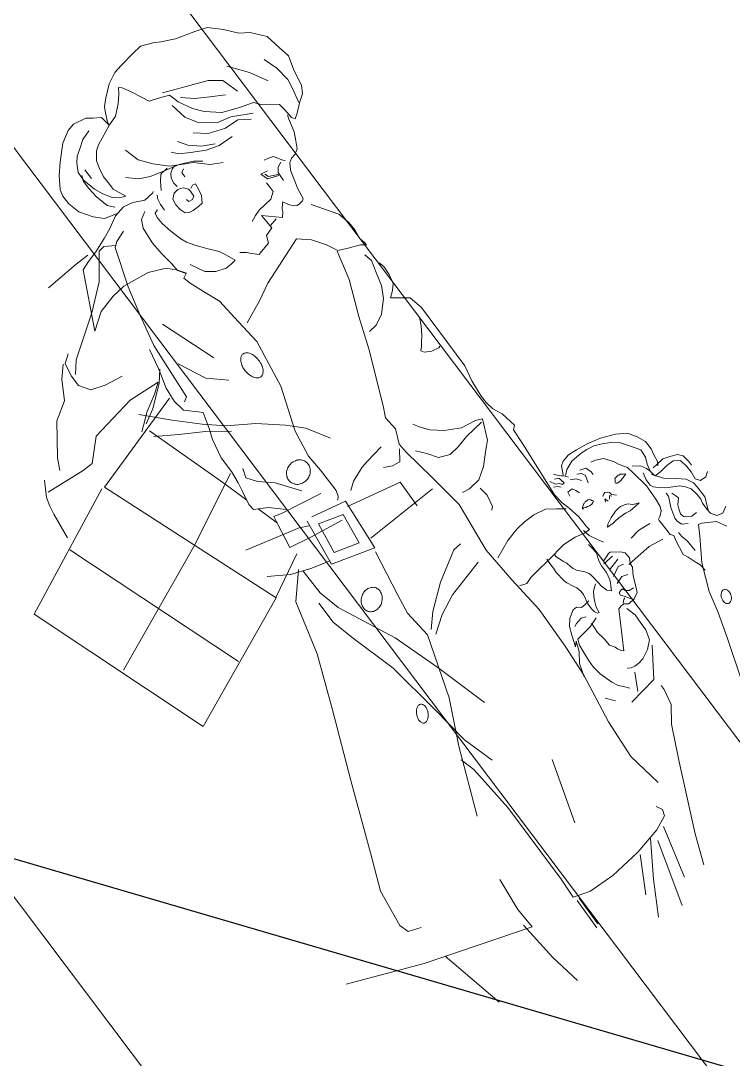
# Model space of a CAD drawing. Header units: millimetres. Extents: x 2232 to 85269, y -3593 to 5869.
# Drawn here: x 4028.59 to 4051.35, y 4306.71 to 4339.87 of the extents above; entities that cross this region are included whole.
import ezdxf

# ---------------------------------------------------------------- set-up
doc = ezdxf.new("R2010")
doc.units = ezdxf.units.MM
for name, color, linetype, lineweight in [('Kiris', 7, 'Continuous', 30), ('sıva iç', 21, 'Continuous', 0), ('tefriş', 252, 'Continuous', 5), ('ÖLÇÜ İÇ', 7, 'Continuous', 9)]:
    doc.layers.add(name, color=color, linetype=linetype, lineweight=lineweight)
doc.styles.get("Standard").update_dxf_attribs({"font": 'arial.ttf'})
doc.dimstyles.new('zulay iç ölçü', dxfattribs={"dimtxt": 10, "dimasz": 5, "dimexe": 0.18, "dimexo": 0, "dimgap": 2, "dimtad": 3, "dimdec": 0, "dimzin": 0, "dimdsep": 46, "dimtxsty": 'Standard', "dimblk": 'ARCHTICK', "dimcen": 0.09, "dimse1": 1, "dimse2": 1, "dimadec": 0, "dimazin": 0, "dimtfac": 1, "dimtdec": 0, "dimtix": 1, "dimtofl": 0, "dimtmove": 0, "dimatfit": 3, "dimldrblk": 'ARCHTICK', "dimfxl": 1, "dimtolj": 1, "dimtzin": 0, "dimarcsym": 0})

# ---------------------------------------------------------------- blocks, each defined once
blk = doc.blocks.new('DFGDFG')
blk.add_polyline3d([(1063620.69, -436678.42, -138060.71), (1064618.24, -436970.1, -138060.71), (1064937.4, -438150.83, -138060.71), (1063811.86, -439339, -138060.71), (1062024.82, -438816.48, -138060.71)])
blk = doc.blocks.new('_ArchTick')
at = {"color": 0, "linetype": 'ByBlock', "const_width": 0.15}
blk.add_lwpolyline([(-0.5, -0.5), (0.5, 0.5)], dxfattribs=at)
blk = doc.blocks.new('*D2568')
at = {"layer": 'Defpoints', "color": 0, "transparency": 16777216}
for p in [(1294830.02, -408949.54), (1294839.01, -410869.54), (1294839.01, -410869.54)]:
    blk.add_point(p, dxfattribs=at)
at = {"layer": 'sıva iç', "color": 0, "lineweight": -2, "transparency": 16777216}
blk.add_line((1294839.01, -408949.54), (1294839.01, -410869.54), dxfattribs=at)
at = {"layer": 'sıva iç', "color": 0, "lineweight": -2, "transparency": 16777216, "xscale": 5, "yscale": 5, "zscale": 5}
for p, rotation in [((1294839.01, -408949.54), 90), ((1294839.01, -410869.54), 270)]:
    blk.add_blockref('_ArchTick', p, dxfattribs=dict(at, rotation=rotation))
at = {"layer": 'sıva iç', "color": 0, "transparency": 16777216, "insert": (1294832.01, -409909.54), "char_height": 10, "attachment_point": 5, "rotation": 90}
blk.add_mtext('\\A1;1920', dxfattribs=at)
blk = doc.blocks.new('*D2569')
at = {"layer": 'Defpoints', "color": 0, "transparency": 16777216}
for p in [(1294811.46, -409089.54), (1294810.69, -410689.54), (1294810.69, -410689.54)]:
    blk.add_point(p, dxfattribs=at)
at = {"layer": 'sıva iç', "color": 0, "lineweight": -2, "transparency": 16777216}
blk.add_line((1294810.69, -409089.54), (1294810.69, -410689.54), dxfattribs=at)
at = {"layer": 'sıva iç', "color": 0, "lineweight": -2, "transparency": 16777216, "xscale": 5, "yscale": 5, "zscale": 5}
for p, rotation in [((1294810.69, -409089.54), 90), ((1294810.69, -410689.54), 270)]:
    blk.add_blockref('_ArchTick', p, dxfattribs=dict(at, rotation=rotation))
at = {"layer": 'sıva iç', "color": 0, "transparency": 16777216, "insert": (1294803.69, -409889.54), "char_height": 10, "attachment_point": 5, "rotation": 90}
blk.add_mtext('\\A1;1600', dxfattribs=at)
blk = doc.blocks.new('GHGFHGF')
at = {"layer": 'tefriş'}
for p, q in [((1294753.05, -410429.6), (1294753.05, -410671.27)), ((1294826.81, -410484.55), (1294827.98, -410484.3)), ((1294827.98, -410484.3), (1294830.1, -410483.98)), ((1294830.1, -410483.98), (1294831.44, -410483.85)), ((1294831.44, -410483.85), (1294832.97, -410484.49)), ((1294823.94, -410486.45), (1294825.34, -410485.27)), ((1294825.34, -410485.27), (1294826.81, -410484.55)), ((1294832.97, -410484.49), (1294833.86, -410484.95)), ((1294833.86, -410484.95), (1294835.57, -410485.81)), ((1294816.03, -410487.75), (1294817.55, -410486.87)), ((1294817.55, -410486.87), (1294818.61, -410486.62)), ((1294818.61, -410486.62), (1294820.31, -410486.96)), ((1294820.31, -410486.96), (1294821.08, -410487.54)), ((1294823.13, -410487.22), (1294823.94, -410486.45)), ((1294826.01, -410486.37), (1294825.54, -410487.08)), ((1294826.36, -410486.67), (1294826.01, -410486.37)), ((1294827.01, -410487.88), (1294826.36, -410486.67)), ((1294835.57, -410485.81), (1294838.11, -410486.55)), ((1294838.11, -410486.55), (1294839.69, -410487.06)), ((1294814.34, -410489.48), (1294816.03, -410487.75)), ((1294821.08, -410487.54), (1294821.96, -410488.12)), ((1294821.96, -410488.12), (1294822.16, -410489.46)), ((1294822.21, -410489.05), (1294822.85, -410487.76)), ((1294822.85, -410487.76), (1294823.13, -410487.22)), ((1294824.73, -410488.02), (1294823.5, -410489.04)), ((1294825.54, -410487.08), (1294824.73, -410488.02)), ((1294828.09, -410490.11), (1294827.01, -410487.88)), ((1294839.69, -410487.06), (1294841.18, -410488.52)), ((1294813.18, -410490.78), (1294814.34, -410489.48)), ((1294816.53, -410490.17), (1294817.34, -410489.62)), ((1294817.34, -410489.62), (1294818.39, -410488.91)), ((1294818.39, -410488.91), (1294819.68, -410488.49)), ((1294822.21, -410489.46), (1294819.59, -410490.66)), ((1294822.16, -410489.46), (1294822.21, -410489.05)), ((1294823.5, -410489.04), (1294822.21, -410489.46)), ((1294841.18, -410488.52), (1294842.49, -410490.09)), ((1294812.2, -410492.32), (1294813.18, -410490.78)), ((1294815.37, -410491.94), (1294815.95, -410490.88)), ((1294815.95, -410490.88), (1294816.53, -410490.17)), ((1294819.59, -410490.66), (1294818.89, -410491.13)), ((1294829.27, -410490.51), (1294828.09, -410490.11)), ((1294830.63, -410491.09), (1294829.27, -410490.51)), ((1294830.68, -410490.55), (1294830.09, -410490.27)), ((1294833.46, -410491.65), (1294830.68, -410490.55)), ((1294842.49, -410490.09), (1294843.67, -410490.9)), ((1294843.67, -410490.9), (1294845.1, -410492.6)), ((1294811.97, -410493.15), (1294812.2, -410492.32)), ((1294815.31, -410493.11), (1294815.37, -410491.94)), ((1294816.24, -410492.17), (1294816.26, -410493.57)), ((1294818.12, -410492.15), (1294817.85, -410493.16)), ((1294818.89, -410491.13), (1294818.12, -410492.15)), ((1294830.48, -410494.5), (1294830.11, -410492.34)), ((1294830.81, -410491.67), (1294830.63, -410491.09)), ((1294831, -410492.44), (1294830.81, -410491.67)), ((1294832.94, -410493.37), (1294831.58, -410492.14)), ((1294835.7, -410492.57), (1294833.46, -410491.65)), ((1294811.99, -410494.39), (1294811.97, -410493.15)), ((1294815.2, -410493.23), (1294815.49, -410492.52)), ((1294815.21, -410494.36), (1294815.2, -410493.23)), ((1294815.75, -410494.87), (1294815.31, -410493.11)), ((1294817.85, -410493.16), (1294817.62, -410494.33)), ((1294822.45, -410495.23), (1294821.89, -410493.29)), ((1294831.95, -410494.2), (1294831, -410492.44)), ((1294834.59, -410494.34), (1294832.94, -410493.37)), ((1294837.17, -410493.68), (1294835.7, -410492.57)), ((1294837.89, -410495.9), (1294837.17, -410493.68)), ((1294840.54, -410494.94), (1294838.69, -410492.54)), ((1294845.1, -410492.6), (1294845.47, -410494.66)), ((1294812.4, -410495.96), (1294811.99, -410494.39)), ((1294815.34, -410495.82), (1294815.21, -410494.36)), ((1294816.23, -410495.99), (1294815.75, -410494.87)), ((1294817.62, -410494.33), (1294817.64, -410495.51)), ((1294831.38, -410495.96), (1294830.48, -410494.5)), ((1294832.91, -410495.41), (1294831.95, -410494.2)), ((1294836.36, -410495.33), (1294834.59, -410494.34)), ((1294841.78, -410497.21), (1294840.54, -410494.94)), ((1294843.66, -410496.6), (1294843, -410494.73)), ((1294845.47, -410494.66), (1294845.79, -410496.23)), ((1294813.48, -410497.6), (1294812.4, -410495.96)), ((1294815.77, -410497.52), (1294815.34, -410495.82)), ((1294816.88, -410497.09), (1294816.23, -410495.99)), ((1294817.64, -410495.51), (1294817.64, -410496.33)), ((1294817.64, -410496.33), (1294818.41, -410498.02)), ((1294821.06, -410497.24), (1294819.81, -410496.08)), ((1294823.64, -410496.79), (1294822.45, -410495.23)), ((1294833.45, -410497.59), (1294831.38, -410495.96)), ((1294834.61, -410496.87), (1294832.91, -410495.41)), ((1294845.79, -410496.23), (1294845.22, -410498.18)), ((1294814.49, -410498.64), (1294813.48, -410497.6)), ((1294816.42, -410498.27), (1294815.77, -410497.52)), ((1294817.94, -410497.79), (1294816.88, -410497.09)), ((1294822.41, -410497.86), (1294821.06, -410497.24)), ((1294825.18, -410498.31), (1294823.64, -410496.79)), ((1294827.05, -410497.77), (1294826.39, -410497)), ((1294828.63, -410497.57), (1294827.86, -410496.4)), ((1294829.93, -410498.68), (1294828.63, -410497.57)), ((1294831.64, -410497.96), (1294830.15, -410496.73)), ((1294835.21, -410497.98), (1294833.45, -410497.59)), ((1294836.8, -410497.73), (1294834.61, -410496.87)), ((1294843.91, -410498.6), (1294843.66, -410496.6)), ((1294816.08, -410499.1), (1294814.49, -410498.64)), ((1294815.84, -410499.22), (1294817.32, -410498.92)), ((1294817.32, -410498.92), (1294818.61, -410499.19)), ((1294818.41, -410498.02), (1294817.94, -410497.79)), ((1294824.06, -410498.32), (1294822.41, -410497.86)), ((1294823.65, -410498.44), (1294823.07, -410499.15)), ((1294824.76, -410498.31), (1294823.65, -410498.44)), ((1294826.29, -410498.88), (1294824.06, -410498.32)), ((1294825.3, -410498.78), (1294824.77, -410499.13)), ((1294826.95, -410499.3), (1294825.18, -410498.31)), ((1294825.77, -410498.65), (1294825.3, -410498.78)), ((1294828.01, -410499.64), (1294826.29, -410498.88)), ((1294828.35, -410498.51), (1294827.05, -410497.77)), ((1294830.13, -410499.5), (1294828.35, -410498.51)), ((1294831.54, -410499.54), (1294829.93, -410498.68)), ((1294833.81, -410498.76), (1294831.64, -410497.96)), ((1294835.69, -410498.86), (1294833.81, -410498.76)), ((1294837.76, -410499.36), (1294835.21, -410497.98)), ((1294837.11, -410499.79), (1294835.69, -410498.86)), ((1294838.62, -410498.3), (1294836.8, -410497.73)), ((1294839.34, -410499.18), (1294838.62, -410498.3)), ((1294843.69, -410499.89), (1294843.91, -410498.6)), ((1294845.22, -410498.18), (1294844.87, -410500.23)), ((1294812.92, -410500.66), (1294814.27, -410500.05)), ((1294814.27, -410500.05), (1294815.84, -410499.22)), ((1294818.61, -410499.19), (1294820.03, -410499.88)), ((1294820.03, -410499.88), (1294821.43, -410499.75)), ((1294821.43, -410499.75), (1294821.55, -410499.63)), ((1294821.67, -410500.29), (1294821.44, -410500.76)), ((1294823.07, -410499.15), (1294822.43, -410500.16)), ((1294824.42, -410499.67), (1294824.31, -410500.38)), ((1294824.77, -410499.13), (1294824.42, -410499.67)), ((1294825.95, -410499.89), (1294825.91, -410500.6)), ((1294826.37, -410499.65), (1294825.95, -410499.89)), ((1294827.83, -410499.76), (1294826.95, -410499.3)), ((1294829.44, -410501.27), (1294827.83, -410499.76)), ((1294828.96, -410500.38), (1294828.01, -410499.64)), ((1294831.83, -410500.01), (1294830.13, -410499.5)), ((1294833.82, -410500.1), (1294831.83, -410500.01)), ((1294840.16, -410499.69), (1294839.34, -410499.18)), ((1294841.11, -410500.5), (1294840.16, -410499.69)), ((1294843.24, -410501.78), (1294843.69, -410499.89)), ((1294844.87, -410500.23), (1294844.29, -410501.18)), ((1294808.11, -410501.12), (1294803.46, -410501.4)), ((1294809.99, -410501.1), (1294808.11, -410501.12)), ((1294811.46, -410501.56), (1294809.09, -410504.68)), ((1294809.57, -410501.81), (1294811.05, -410501.38)), ((1294811.05, -410501.38), (1294812.92, -410500.66)), ((1294812.28, -410501.43), (1294811.46, -410501.56)), ((1294813.58, -410502.24), (1294812.28, -410501.43)), ((1294815.46, -410501.4), (1294814, -410501.93)), ((1294817.7, -410502.61), (1294818.21, -410501.61)), ((1294818.21, -410501.61), (1294819.15, -410501.02)), ((1294821.44, -410500.76), (1294821.27, -410501.52)), ((1294821.27, -410501.52), (1294821.28, -410502.4)), ((1294823.57, -410501.44), (1294822.98, -410501.92)), ((1294824.2, -410501.32), (1294823.57, -410501.44)), ((1294824.56, -410501.43), (1294824.2, -410501.32)), ((1294824.31, -410500.38), (1294824.38, -410500.97)), ((1294824.91, -410501.6), (1294824.56, -410501.43)), ((1294825.1, -410501.83), (1294824.91, -410501.6)), ((1294830.91, -410502.08), (1294829.44, -410501.27)), ((1294841.24, -410501.44), (1294841.11, -410500.5)), ((1294841.37, -410502.73), (1294841.24, -410501.44)), ((1294844.29, -410501.18), (1294843.3, -410501.84)), ((1294804.83, -410509.37), (1294808.35, -410502.23)), ((1294808.35, -410502.23), (1294809.57, -410501.81)), ((1294813.35, -410502.41), (1294811.64, -410507.43)), ((1294814, -410501.93), (1294813.35, -410502.41)), ((1294817.49, -410504.84), (1294817.7, -410502.61)), ((1294820.1, -410502), (1294819.93, -410502.59)), ((1294819.93, -410502.59), (1294819.99, -410503.59)), ((1294820.57, -410501.82), (1294820.1, -410502)), ((1294822.98, -410501.92), (1294822.81, -410502.74)), ((1294822.81, -410502.74), (1294822.93, -410503.56)), ((1294825.33, -410502.13), (1294825.1, -410501.83)), ((1294825.39, -410502.48), (1294825.33, -410502.13)), ((1294825.34, -410503.24), (1294825.39, -410502.48)), ((1294826.04, -410502.01), (1294825.62, -410502.25)), ((1294826.44, -410502.12), (1294826.04, -410502.01)), ((1294826.17, -410503.77), (1294826.33, -410502.88)), ((1294826.33, -410502.88), (1294826.44, -410502.12)), ((1294840.96, -410502.69), (1294840.51, -410504.39)), ((1294841.13, -410502.15), (1294840.96, -410502.69)), ((1294841.61, -410503.15), (1294841.37, -410502.73)), ((1294842.26, -410502.73), (1294841.61, -410503.15)), ((1294843.3, -410501.84), (1294842.26, -410502.73)), ((1294819.99, -410503.59), (1294820.31, -410505.05)), ((1294822.93, -410503.56), (1294823.17, -410504.27)), ((1294823.17, -410504.27), (1294823.6, -410504.55)), ((1294824.34, -410503.01), (1294824.41, -410503.37)), ((1294824.41, -410503.37), (1294824.93, -410503.48)), ((1294824.93, -410503.48), (1294825.34, -410503.24)), ((1294825.64, -410504.6), (1294826.17, -410503.77)), ((1294809.09, -410504.68), (1294805.95, -410507.25)), ((1294817.62, -410506.67), (1294817.49, -410504.84)), ((1294820.31, -410505.05), (1294820.73, -410506.57)), ((1294823.6, -410504.55), (1294824.18, -410504.66)), ((1294824.18, -410504.66), (1294825.01, -410504.65)), ((1294825.01, -410504.65), (1294825.64, -410504.6)), ((1294835.28, -410504.97), (1294835.87, -410505.09)), ((1294835.87, -410505.09), (1294836.52, -410505.31)), ((1294836.52, -410505.31), (1294837.17, -410506.42)), ((1294839.98, -410505.45), (1294839.52, -410506.39)), ((1294840.51, -410504.39), (1294839.98, -410505.45)), ((1294817.88, -410508.43), (1294817.62, -410506.67)), ((1294820.73, -410506.57), (1294821.04, -410507.34)), ((1294834.19, -410507.15), (1294833.88, -410506.16)), ((1294833.88, -410506.16), (1294834.82, -410506.32)), ((1294834.26, -410506.47), (1294834.45, -410506.98)), ((1294836.19, -410506.78), (1294835.77, -410507.32)), ((1294836.82, -410506.49), (1294836.19, -410506.78)), ((1294837.17, -410506.42), (1294837.41, -410506.65)), ((1294838.23, -410506.88), (1294837.72, -410507.23)), ((1294838.89, -410506.75), (1294838.23, -410506.88)), ((1294839.52, -410506.39), (1294838.89, -410506.75)), ((1294805.95, -410507.25), (1294800.74, -410510.87)), ((1294807, -410507.88), (1294804.83, -410509.37)), ((1294809.39, -410507.22), (1294807, -410507.88)), ((1294811.28, -410507.01), (1294809.39, -410507.22)), ((1294811.64, -410507.43), (1294810.68, -410511.36)), ((1294814.81, -410507.52), (1294811.28, -410507.01)), ((1294816.63, -410508.32), (1294814.81, -410507.52)), ((1294821.04, -410507.34), (1294821.68, -410508.32)), ((1294833.78, -410507.5), (1294833.78, -410508.04)), ((1294833.78, -410508.04), (1294833.79, -410508.86)), ((1294835.61, -410507.67), (1294834.19, -410507.15)), ((1294834.45, -410506.98), (1294835.77, -410507.6)), ((1294835.77, -410507.32), (1294835.67, -410508.54)), ((1294837.19, -410508.01), (1294837.03, -410508.6)), ((1294837.49, -410507.54), (1294837.19, -410508.01)), ((1294837.72, -410507.23), (1294837.49, -410507.54)), ((1294817.11, -410508.6), (1294816.63, -410508.32)), ((1294817.89, -410509.42), (1294817.11, -410508.6)), ((1294817.94, -410509.54), (1294817.88, -410508.43)), ((1294818.65, -410510.54), (1294817.89, -410509.42)), ((1294818.6, -410510.54), (1294817.94, -410509.54)), ((1294821.68, -410508.32), (1294822.64, -410509.56)), ((1294822.64, -410509.56), (1294823.66, -410510.84)), ((1294831.98, -410509.59), (1294830.93, -410509.71)), ((1294832.97, -410509.46), (1294831.98, -410509.59)), ((1294833.79, -410508.86), (1294832.97, -410509.46)), ((1294837.03, -410508.6), (1294836.73, -410509.71)), ((1294799.09, -410510.3), (1294797.77, -410511.72)), ((1294799.33, -410510.41), (1294798.99, -410512.13)), ((1294800.38, -410509.65), (1294799.33, -410510.41)), ((1294800.74, -410510.87), (1294799.53, -410512.29)), ((1294818.02, -410510.83), (1294818.6, -410510.54)), ((1294818.26, -410511.83), (1294818.02, -410510.83)), ((1294820.66, -410511.74), (1294819.7, -410509.94)), ((1294823.66, -410510.84), (1294824.13, -410511.78)), ((1294830.16, -410509.96), (1294829.34, -410510.32)), ((1294830.93, -410509.71), (1294830.16, -410509.96)), ((1294832.74, -410512.23), (1294830.75, -410510.42)), ((1294830.75, -410510.42), (1294830.84, -410512.47)), ((1294833.81, -410510.79), (1294833.34, -410511.39)), ((1294833.99, -410510.67), (1294833.81, -410510.79)), ((1294834.35, -410511.38), (1294833.99, -410510.67)), ((1294836.51, -410510.42), (1294836.46, -410510.95)), ((1294836.73, -410509.71), (1294836.51, -410510.42)), ((1294797.77, -410511.72), (1294796.38, -410514.15)), ((1294798.99, -410512.13), (1294799.01, -410513.66)), ((1294810.68, -410511.36), (1294809.78, -410515.37)), ((1294818.98, -410513.7), (1294818.26, -410511.83)), ((1294821.79, -410512.62), (1294820.66, -410511.74)), ((1294824.13, -410511.78), (1294824.61, -410512.95)), ((1294830.91, -410512.12), (1294832, -410511.88)), ((1294833.18, -410511.69), (1294832.74, -410512.23)), ((1294833.34, -410511.39), (1294833.18, -410511.69)), ((1294834.76, -410511.91), (1294834.35, -410511.38)), ((1294835.18, -410512.14), (1294834.76, -410511.91)), ((1294835.54, -410512.15), (1294835.18, -410512.14)), ((1294836.05, -410512.06), (1294835.54, -410512.15)), ((1294836.29, -410511.89), (1294836.05, -410512.06)), ((1294836.35, -410511.54), (1294836.29, -410511.89)), ((1294836.46, -410510.95), (1294836.35, -410511.54)), ((1294823.09, -410513.08), (1294821.79, -410512.62)), ((1294823.91, -410513.07), (1294823.09, -410513.08)), ((1294824.61, -410512.95), (1294823.91, -410513.07)), ((1294826.38, -410513.05), (1294825.67, -410512.52)), ((1294826.85, -410513.56), (1294826.38, -410513.05)), ((1294827.5, -410514.21), (1294826.85, -410513.56)), ((1294829.72, -410512.83), (1294829.32, -410513.77)), ((1294830.84, -410512.47), (1294829.72, -410512.83)), ((1294838.74, -410516.22), (1294836.65, -410513.12)), ((1294796.38, -410514.15), (1294794.09, -410515.58)), ((1294799.01, -410513.66), (1294799.91, -410515.06)), ((1294812.29, -410513.88), (1294814.94, -410521.26)), ((1294819.88, -410515.93), (1294818.98, -410513.7)), ((1294827.97, -410514.09), (1294827.5, -410514.21)), ((1294829.32, -410513.77), (1294827.97, -410514.09)), ((1294794.09, -410515.58), (1294791.31, -410519.42)), ((1294799.91, -410515.06), (1294801.73, -410515.68)), ((1294801.73, -410515.68), (1294804.15, -410516.07)), ((1294809.01, -410515.44), (1294808.45, -410518.08)), ((1294809.78, -410515.37), (1294809.15, -410523.13)), ((1294820.21, -410519.5), (1294819.88, -410515.93)), ((1294826.19, -410517.8), (1294832.51, -410515.51)), ((1294832.51, -410515.51), (1294833.98, -410516.78)), ((1294839.11, -410517.86), (1294838.74, -410516.22)), ((1294833.98, -410516.78), (1294835.12, -410518.42)), ((1294808.57, -410518.26), (1294807.41, -410519.62)), ((1294808.45, -410518.08), (1294807.72, -410520.67)), ((1294823.97, -410518.94), (1294826.19, -410517.8)), ((1294835.12, -410518.42), (1294835.84, -410519.89)), ((1294839.17, -410519.08), (1294839.11, -410517.86)), ((1294791.31, -410519.42), (1294790.57, -410520.9)), ((1294796.91, -410520.19), (1294794.4, -410522.68)), ((1294803.12, -410519.14), (1294796.91, -410520.19)), ((1294807.4, -410519.45), (1294803.12, -410519.14)), ((1294807.41, -410519.62), (1294804.79, -410521.76)), ((1294806.07, -410520.4), (1294807.4, -410519.45)), ((1294810.81, -410519.12), (1294812.55, -410522.74)), ((1294820.6, -410522.9), (1294820.21, -410519.5)), ((1294821.04, -410520.26), (1294823.97, -410518.94)), ((1294834.75, -410523.71), (1294835.72, -410519.89)), ((1294835.84, -410519.89), (1294837.07, -410520.4)), ((1294839.02, -410520.33), (1294839.17, -410519.08)), ((1294788.27, -410520.69), (1294787.11, -410522.63)), ((1294802.94, -410521.26), (1294805.91, -410524.4)), ((1294804.02, -410521.6), (1294806.07, -410520.4)), ((1294807.72, -410520.67), (1294807.55, -410522.62)), ((1294837.07, -410520.4), (1294838.6, -410521.04)), ((1294838.6, -410521.04), (1294839.2, -410521.5)), ((1294839.19, -410521.15), (1294839.02, -410520.33)), ((1294839.2, -410521.5), (1294839.19, -410521.15)), ((1294787.11, -410522.63), (1294786.77, -410523.76)), ((1294792.94, -410522.69), (1294787.7, -410522.22)), ((1294794.4, -410522.68), (1294792.94, -410522.69)), ((1294793.84, -410526.04), (1294807.31, -410521.97)), ((1294801.87, -410523.26), (1294804.02, -410521.6)), ((1294804.79, -410521.76), (1294802.97, -410522.78)), ((1294807.55, -410522.62), (1294807.8, -410524.26)), ((1294812.55, -410522.74), (1294814.74, -410524.67)), ((1294838.51, -410523.5), (1294838.26, -410522.38)), ((1294786.77, -410523.76), (1294786.6, -410524.87)), ((1294802.75, -410523.72), (1294806.33, -410534.8)), ((1294809.15, -410523.13), (1294808.57, -410523.48)), ((1294819.6, -410529.32), (1294820.6, -410522.9)), ((1294832.92, -410528.21), (1294834.75, -410523.71)), ((1294838.06, -410525.09), (1294838.51, -410523.5)), ((1294786.6, -410524.87), (1294786.16, -410528.35)), ((1294802.74, -410524.67), (1294805.46, -410526.4)), ((1294805.91, -410524.4), (1294808.64, -410527.14)), ((1294807.8, -410524.26), (1294809.17, -410525.54)), ((1294837.6, -410526.8), (1294838.06, -410525.09)), ((1294839.11, -410524.32), (1294839.3, -410525.02)), ((1294839.3, -410525.02), (1294839.24, -410526.25)), ((1294793.44, -410525.98), (1294776.88, -410533.55)), ((1294802.83, -410550.51), (1294793.84, -410526.04)), ((1294805.46, -410526.4), (1294808.41, -410528.14)), ((1294809.65, -410526.01), (1294809.01, -410528.08)), ((1294809.17, -410525.54), (1294809.65, -410526.01)), ((1294836.79, -410528.29), (1294837.6, -410526.8)), ((1294839.24, -410526.25), (1294838.97, -410527.49)), ((1294808.41, -410528.14), (1294811.08, -410530.11)), ((1294809.01, -410528.08), (1294808.51, -410529.49)), ((1294808.64, -410527.14), (1294810.96, -410529.12)), ((1294838.32, -410528.15), (1294837.57, -410528.75)), ((1294838.97, -410527.49), (1294838.32, -410528.15)), ((1294808.51, -410529.49), (1294807.99, -410532.01)), ((1294810.96, -410529.12), (1294814.15, -410531.2)), ((1294817.59, -410534.98), (1294819.6, -410529.32)), ((1294831.43, -410532.26), (1294832.92, -410528.21)), ((1294835.4, -410529.71), (1294836.79, -410528.29)), ((1294837.57, -410528.75), (1294839.58, -410530.26)), ((1294785.47, -410529.76), (1294794.06, -410554.11)), ((1294832.82, -410530.56), (1294833.99, -410530.43)), ((1294833.99, -410530.43), (1294835.4, -410529.71)), ((1294839.58, -410530.26), (1294840, -410532.13)), ((1294807.99, -410532.01), (1294808.01, -410534.2)), ((1294814.15, -410531.2), (1294817.06, -410533.64)), ((1294840, -410532.13), (1294839.92, -410541.41)), ((1294828.51, -410539.17), (1294831.43, -410532.26)), ((1294838.56, -410533.96), (1294839.02, -410532.96)), ((1294776.88, -410533.55), (1294785.45, -410558.02)), ((1294798.31, -410538.99), (1294807.73, -410534.32)), ((1294806.33, -410534.8), (1294807.34, -410538.33)), ((1294808.01, -410534.2), (1294807.8, -410535.89)), ((1294809.38, -410534.77), (1294808.97, -410535.95)), ((1294817.06, -410533.64), (1294818.89, -410535.5)), ((1294837.86, -410535.02), (1294838.56, -410533.96)), ((1294807.8, -410535.89), (1294807.57, -410537.07)), ((1294808.97, -410535.95), (1294809.87, -410537.23)), ((1294817.04, -410538.58), (1294817.59, -410534.98)), ((1294818.89, -410535.5), (1294820.63, -410538.43)), ((1294836.59, -410536.51), (1294836.99, -410536.09)), ((1294836.99, -410536.09), (1294837.28, -410535.73)), ((1294837.28, -410535.73), (1294837.86, -410535.02)), ((1294807.57, -410537.07), (1294807.24, -410538.9)), ((1294809.87, -410537.23), (1294811.58, -410538.74)), ((1294836.82, -410536.86), (1294836.59, -410536.51)), ((1294837.7, -410537.37), (1294836.82, -410536.86)), ((1294838.64, -410537.55), (1294837.7, -410537.37)), ((1294811.58, -410538.74), (1294813.67, -410541.59)), ((1294817.18, -410540.92), (1294817.04, -410538.58)), ((1294838.88, -410537.48), (1294838.64, -410537.55)), ((1294781.7, -410546.13), (1294798.31, -410538.99)), ((1294807.24, -410538.9), (1294807.31, -410539.77)), ((1294807.31, -410539.77), (1294808.97, -410540.7)), ((1294807.84, -410540.07), (1294808.69, -410543)), ((1294827.81, -410540.59), (1294828.51, -410539.17)), ((1294808.97, -410540.7), (1294810.63, -410542.28)), ((1294817.21, -410544.21), (1294817.18, -410540.92)), ((1294828, -410542.47), (1294827.81, -410540.59)), ((1294839.92, -410541.41), (1294839.47, -410543.46)), ((1294808.86, -410542.06), (1294808.64, -410543.17)), ((1294809.85, -410542.33), (1294808.86, -410542.06)), ((1294815.39, -410543.34), (1294809.85, -410542.33)), ((1294827.2, -410544.35), (1294828, -410542.47)), ((1294810.57, -410545.15), (1294803.39, -410543.34)), ((1294808.64, -410543.17), (1294808.3, -410545.17)), ((1294819.68, -410544.59), (1294821.67, -410543.82)), ((1294821.67, -410543.82), (1294822.61, -410543.63)), ((1294822.61, -410543.63), (1294825.14, -410543.2)), ((1294830.55, -410544.09), (1294830.12, -410543.32)), ((1294839.47, -410543.46), (1294839.26, -410545.77)), ((1294808.3, -410545.17), (1294808.08, -410546.46)), ((1294811.7, -410545.68), (1294810.57, -410545.15)), ((1294811.88, -410545.09), (1294811.05, -410551.37)), ((1294817.34, -410546.03), (1294812.7, -410545.01)), ((1294816.63, -410545.33), (1294816.98, -410544.92)), ((1294816.98, -410544.92), (1294817.21, -410544.21)), ((1294818.7, -410545.31), (1294819.68, -410544.59)), ((1294825.92, -410546.18), (1294826.85, -410544.83)), ((1294827.28, -410545.7), (1294827.2, -410544.35)), ((1294831.43, -410545.25), (1294830.55, -410544.09)), ((1294832.85, -410546.41), (1294831.43, -410545.25)), ((1294808.08, -410546.46), (1294811.02, -410547.02)), ((1294812.83, -410546.25), (1294812.22, -410550.37)), ((1294816.06, -410547.21), (1294812.83, -410546.25)), ((1294816.71, -410553.03), (1294817.34, -410546.03)), ((1294817.12, -410546.73), (1294824.36, -410548.26)), ((1294823.8, -410545.49), (1294824.86, -410546.02)), ((1294824.86, -410546.02), (1294825.92, -410546.18)), ((1294827.96, -410550.22), (1294827.28, -410545.7)), ((1294829.29, -410547.39), (1294828.34, -410546.27)), ((1294834.81, -410547.45), (1294832.85, -410546.41)), ((1294839.26, -410545.77), (1294839.27, -410546.76)), ((1294802.83, -410550.46), (1294808.33, -410547.63)), ((1294803.55, -410547.68), (1294806.1, -410549.25)), ((1294811.02, -410547.02), (1294815.54, -410547.68)), ((1294815.52, -410551.33), (1294816.06, -410547.21)), ((1294830.17, -410548.72), (1294829.29, -410547.39)), ((1294836.81, -410547.79), (1294834.81, -410547.45)), ((1294837.64, -410548.18), (1294836.81, -410547.79)), ((1294839.27, -410546.76), (1294839.45, -410547.93)), ((1294839.45, -410547.93), (1294840.05, -410549.17)), ((1294807.29, -410549.36), (1294804.5, -410552.44)), ((1294806.1, -410549.25), (1294808.62, -410550.22)), ((1294824.36, -410548.26), (1294824.28, -410552.02)), ((1294831.59, -410549.3), (1294830.17, -410548.72)), ((1294833, -410549.17), (1294831.59, -410549.3)), ((1294834.64, -410548.75), (1294833, -410549.17)), ((1294837.29, -410548.42), (1294834.64, -410548.75)), ((1294836.49, -410550.73), (1294837.64, -410548.18)), ((1294840.05, -410549.17), (1294840.42, -410551.28)), ((1294785.45, -410558.02), (1294802.83, -410550.51)), ((1294807.64, -410549.87), (1294807.68, -410553.4)), ((1294808.62, -410550.22), (1294811.16, -410550.9)), ((1294812.22, -410550.37), (1294815.52, -410551.33)), ((1294828.66, -410555.08), (1294827.96, -410550.22)), ((1294811.05, -410551.37), (1294816.71, -410553.03)), ((1294817.05, -410551.73), (1294827.15, -410551.45)), ((1294834.09, -410553.1), (1294835.61, -410551.56)), ((1294835.61, -410551.56), (1294836.49, -410550.73)), ((1294839.95, -410551.68), (1294839.81, -410553.92)), ((1294840.42, -410551.28), (1294839.95, -410551.68)), ((1294804.5, -410552.44), (1294802.68, -410559.39)), ((1294832.58, -410554.1), (1294834.09, -410553.1)), ((1294806.75, -410554.35), (1294806.78, -410557.4)), ((1294807.68, -410553.4), (1294808.41, -410556.28)), ((1294815.43, -410559.62), (1294816.48, -410553.5)), ((1294829.94, -410554.13), (1294830.93, -410554.3)), ((1294830.93, -410554.3), (1294832.58, -410554.1)), ((1294839.81, -410553.92), (1294839.11, -410561.46)), ((1294827.9, -410561.85), (1294828.66, -410555.08)), ((1294832.06, -410555.05), (1294832.24, -410556.29)), ((1294808.41, -410556.28), (1294811.89, -410563.76)), ((1294832.24, -410556.29), (1294831.91, -410557.87)), ((1294806.78, -410557.4), (1294807.51, -410560.4)), ((1294831.91, -410557.87), (1294831.56, -410558.22)), ((1294843.66, -410558.46), (1294842.6, -410558.71)), ((1294844.84, -410558.57), (1294843.66, -410558.46)), ((1294846.5, -410558.79), (1294844.84, -410558.57)), ((1294802.68, -410559.39), (1294799.93, -410566.29)), ((1294815.03, -410562.21), (1294815.43, -410559.62)), ((1294820.78, -410561.57), (1294824.64, -410559.3)), ((1294824.64, -410559.3), (1294825.76, -410559.22)), ((1294839.68, -410559.74), (1294840.04, -410560.44)), ((1294840.86, -410560.08), (1294840.33, -410559.85)), ((1294840.92, -410559.66), (1294840.61, -410559.26)), ((1294841.27, -410560.01), (1294840.92, -410559.66)), ((1294842.09, -410559.06), (1294841.56, -410560.08)), ((1294842.33, -410559.83), (1294841.75, -410560.36)), ((1294842.6, -410558.71), (1294842.09, -410559.06)), ((1294843.5, -410559.35), (1294842.33, -410559.83)), ((1294844.79, -410559.27), (1294843.5, -410559.35)), ((1294845.38, -410559.27), (1294844.79, -410559.27)), ((1294845.92, -410559.33), (1294845.38, -410559.27)), ((1294846.91, -410559.49), (1294845.92, -410559.33)), ((1294848.2, -410559.24), (1294846.5, -410558.79)), ((1294847.92, -410559.95), (1294846.91, -410559.49)), ((1294848.91, -410560.48), (1294847.92, -410559.95)), ((1294850.03, -410560), (1294848.2, -410559.24)), ((1294851.33, -410560.81), (1294850.03, -410560)), ((1294807.51, -410560.4), (1294809.33, -410566.72)), ((1294839.64, -410560.61), (1294840.11, -410560.86)), ((1294840.04, -410560.44), (1294840.46, -410560.67)), ((1294840.11, -410560.86), (1294840.4, -410561.21)), ((1294840.46, -410560.67), (1294840.75, -410561.02)), ((1294840.75, -410561.02), (1294841.05, -410560.97)), ((1294840.93, -410560.43), (1294840.86, -410560.08)), ((1294841.05, -410560.97), (1294840.93, -410560.43)), ((1294841.56, -410560.24), (1294841.27, -410560.01)), ((1294841.92, -410560.71), (1294841.56, -410560.24)), ((1294842.58, -410561.48), (1294841.87, -410561.13)), ((1294843.52, -410561.35), (1294842.98, -410561.07)), ((1294844.39, -410561.17), (1294843.63, -410560.88)), ((1294844.63, -410561.93), (1294844.39, -410561.17)), ((1294845.98, -410561.09), (1294845.33, -410560.93)), ((1294846.93, -410561.55), (1294845.98, -410561.09)), ((1294849.86, -410561.24), (1294848.91, -410560.48)), ((1294850.64, -410562.34), (1294849.86, -410561.24)), ((1294852.05, -410561.92), (1294851.33, -410560.81)), ((1294815.42, -410565.96), (1294815.03, -410562.21)), ((1294817.75, -410564.01), (1294820.78, -410561.57)), ((1294821.04, -410563.8), (1294826.14, -410562.45)), ((1294828.23, -410566.85), (1294827.9, -410561.85)), ((1294828.5, -410563.49), (1294830.84, -410562.53)), ((1294830.84, -410562.53), (1294832.65, -410562.04)), ((1294832.65, -410562.04), (1294834.01, -410561.91)), ((1294834.01, -410561.91), (1294835.47, -410561.9)), ((1294835.47, -410561.9), (1294837.12, -410562.23)), ((1294837.12, -410562.23), (1294838.25, -410563.04)), ((1294839.11, -410561.46), (1294839.3, -410562.87)), ((1294840.6, -410562.79), (1294840.71, -410562.2)), ((1294840.71, -410562.2), (1294840.99, -410562.2)), ((1294840.99, -410562.2), (1294841.41, -410562.19)), ((1294841.41, -410562.19), (1294841.65, -410562.66)), ((1294842.99, -410562.06), (1294842.58, -410561.48)), ((1294843.47, -410562.83), (1294843.76, -410561.88)), ((1294843.76, -410561.88), (1294843.52, -410561.35)), ((1294844.64, -410562.35), (1294844.63, -410561.93)), ((1294847.71, -410562.6), (1294846.93, -410561.55)), ((1294848.07, -410563.37), (1294847.71, -410562.6)), ((1294851.41, -410563.51), (1294850.64, -410562.34)), ((1294852.53, -410563.03), (1294852.05, -410561.92)), ((1294811.89, -410563.76), (1294813.95, -410570.09)), ((1294818.46, -410564.99), (1294821.04, -410563.8)), ((1294838.25, -410563.04), (1294839.25, -410563.81)), ((1294839.3, -410562.87), (1294839.6, -410563.97)), ((1294839.6, -410563.97), (1294839.92, -410565.56)), ((1294841.65, -410562.66), (1294841.82, -410563.19)), ((1294848.67, -410564.3), (1294848.07, -410563.37)), ((1294851.3, -410564.63), (1294851.41, -410563.51)), ((1294852.54, -410564.2), (1294852.53, -410563.03)), ((1294816.19, -410565.67), (1294817.75, -410564.01)), ((1294816.31, -410566.54), (1294818.46, -410564.99)), ((1294841.01, -410564.88), (1294840.89, -410565.06)), ((1294840.89, -410565.06), (1294841.13, -410565.07)), ((1294841.13, -410564.83), (1294841.01, -410564.88)), ((1294841.44, -410564.6), (1294841.13, -410564.83)), ((1294841.13, -410565.07), (1294841.37, -410565.16)), ((1294841.37, -410565.16), (1294841.61, -410565.21)), ((1294841.55, -410564.6), (1294841.44, -410564.6)), ((1294841.72, -410564.53), (1294841.55, -410564.6)), ((1294841.61, -410565.21), (1294841.88, -410565.28)), ((1294841.96, -410564.54), (1294841.72, -410564.53)), ((1294841.88, -410565.28), (1294842.23, -410565.28)), ((1294842.14, -410564.54), (1294841.96, -410564.54)), ((1294842.31, -410564.61), (1294842.14, -410564.54)), ((1294842.23, -410565.28), (1294842.46, -410565.21)), ((1294842.44, -410564.78), (1294842.31, -410564.61)), ((1294842.49, -410564.89), (1294842.44, -410564.78)), ((1294842.46, -410565.21), (1294842.64, -410565.09)), ((1294842.61, -410565.01), (1294842.49, -410564.89)), ((1294843.92, -410565.36), (1294844.07, -410565.27)), ((1294844.07, -410565.27), (1294844.26, -410565.16)), ((1294844.26, -410565.16), (1294844.5, -410565.1)), ((1294844.5, -410565.1), (1294844.46, -410565.13)), ((1294844.46, -410565.13), (1294844.78, -410565.29)), ((1294844.78, -410565.29), (1294844.91, -410565.46)), ((1294846.43, -410565.08), (1294846.24, -410564.97)), ((1294846.27, -410564.88), (1294846.38, -410564.76)), ((1294846.38, -410564.76), (1294846.43, -410564.64)), ((1294846.43, -410564.64), (1294846.55, -410564.46)), ((1294846.66, -410565.13), (1294846.43, -410565.08)), ((1294846.55, -410564.46), (1294846.72, -410564.39)), ((1294847.01, -410565.12), (1294846.66, -410565.13)), ((1294846.72, -410564.39), (1294846.9, -410564.38)), ((1294846.9, -410564.38), (1294847.14, -410564.37)), ((1294847.28, -410565.04), (1294847.01, -410565.12)), ((1294847.14, -410564.37), (1294847.31, -410564.42)), ((1294847.51, -410564.98), (1294847.28, -410565.04)), ((1294847.31, -410564.42), (1294847.42, -410564.42)), ((1294847.42, -410564.42), (1294847.74, -410564.64)), ((1294847.75, -410564.87), (1294847.51, -410564.98)), ((1294847.74, -410564.64), (1294847.86, -410564.68)), ((1294847.99, -410564.86), (1294847.75, -410564.87)), ((1294847.86, -410564.68), (1294847.99, -410564.86)), ((1294848.84, -410565.29), (1294848.67, -410564.3)), ((1294849.22, -410567.64), (1294848.84, -410565.29)), ((1294850.13, -410565.11), (1294849.26, -410564.53)), ((1294850.56, -410565.86), (1294850.13, -410565.11)), ((1294850.96, -410565.46), (1294851.3, -410564.63)), ((1294852.21, -410565.97), (1294852.36, -410565.02)), ((1294852.36, -410565.02), (1294852.54, -410564.2)), ((1294799.93, -410566.29), (1294796.37, -410574.9)), ((1294812.79, -410574.04), (1294815.42, -410565.96)), ((1294839.92, -410565.56), (1294839.98, -410567.09)), ((1294843.95, -410565.74), (1294843.78, -410566.12)), ((1294843.95, -410565.74), (1294844.13, -410566.22)), ((1294844.4, -410566.12), (1294844.7, -410565.77)), ((1294844.7, -410565.77), (1294844.86, -410566.02)), ((1294844.91, -410565.46), (1294844.97, -410565.83)), ((1294844.97, -410565.83), (1294845.43, -410566.27)), ((1294849.86, -410566.06), (1294849.63, -410567)), ((1294850.73, -410566.4), (1294850.56, -410565.86)), ((1294850.73, -410566.4), (1294850.96, -410565.46)), ((1294850.81, -410567.15), (1294850.73, -410566.4)), ((1294851.91, -410566.27), (1294851.27, -410566.28)), ((1294851.91, -410566.44), (1294852.21, -410565.97)), ((1294852.96, -410566.14), (1294851.91, -410566.27)), ((1294853.85, -410566.42), (1294852.96, -410566.14)), ((1294854.8, -410566.83), (1294853.85, -410566.42)), ((1294809.33, -410566.72), (1294810.39, -410574)), ((1294828.75, -410571.95), (1294828.23, -410566.85)), ((1294831.6, -410567.87), (1294830.36, -410568.05)), ((1294833.41, -410567.67), (1294831.6, -410567.87)), ((1294833.41, -410567.44), (1294833.37, -410568.33)), ((1294836.29, -410567.24), (1294833.41, -410567.67)), ((1294834.54, -410567.85), (1294834.53, -410567.61)), ((1294834.9, -410568.95), (1294834.54, -410567.85)), ((1294837.99, -410567.39), (1294836.29, -410567.24)), ((1294839.23, -410567.68), (1294837.99, -410567.39)), ((1294840.06, -410567.68), (1294839.23, -410567.68)), ((1294839.35, -410567.33), (1294839.52, -410568.27)), ((1294839.98, -410567.09), (1294840.06, -410567.68)), ((1294843.52, -410568), (1294844.1, -410567.82)), ((1294844.1, -410567.82), (1294844.57, -410567.75)), ((1294844.57, -410567.75), (1294844.97, -410567.75)), ((1294844.97, -410567.75), (1294845.51, -410567.86)), ((1294845.51, -410567.86), (1294845.93, -410568.04)), ((1294849.12, -410569.7), (1294849.22, -410567.64)), ((1294849.63, -410567), (1294849.64, -410567.82)), ((1294849.64, -410567.82), (1294849.81, -410568.22)), ((1294850.62, -410566.8), (1294850.86, -410567.27)), ((1294851.52, -410568.15), (1294850.81, -410567.15)), ((1294850.86, -410567.27), (1294851.8, -410567.26)), ((1294851.8, -410567.26), (1294852.85, -410567.13)), ((1294852.85, -410567.13), (1294853.86, -410567.12)), ((1294853.86, -410567.12), (1294854.62, -410567.65)), ((1294854.62, -410567.65), (1294854.82, -410568.76)), ((1294855.27, -410567.41), (1294854.8, -410566.83)), ((1294855.4, -410568.35), (1294855.27, -410567.41)), ((1294829.49, -410568.36), (1294828.55, -410568.02)), ((1294830.36, -410568.05), (1294829.49, -410568.36)), ((1294833.37, -410568.85), (1294833.31, -410569.5)), ((1294833.37, -410568.33), (1294833.37, -410568.85)), ((1294835.14, -410569.37), (1294834.9, -410568.95)), ((1294838.78, -410569.15), (1294838.83, -410569.62)), ((1294839.52, -410568.27), (1294840.07, -410569.32)), ((1294842.03, -410568.83), (1294842.31, -410568.53)), ((1294842.94, -410568.89), (1294842.03, -410568.83)), ((1294842.31, -410568.53), (1294842.82, -410568.31)), ((1294842.82, -410568.31), (1294843.17, -410568.12)), ((1294843.22, -410568.82), (1294842.94, -410568.89)), ((1294843.17, -410568.12), (1294843.52, -410568)), ((1294843.93, -410568.77), (1294843.22, -410568.82)), ((1294844.46, -410568.76), (1294843.93, -410568.77)), ((1294844.98, -410568.81), (1294844.46, -410568.76)), ((1294845.64, -410568.92), (1294844.98, -410568.81)), ((1294846.02, -410568.9), (1294845.64, -410568.92)), ((1294845.93, -410568.04), (1294846.34, -410568.43)), ((1294846.51, -410568.86), (1294846.02, -410568.9)), ((1294846.34, -410568.43), (1294846.74, -410568.62)), ((1294847.15, -410568.79), (1294846.51, -410568.86)), ((1294846.74, -410568.62), (1294847.15, -410568.79)), ((1294849.81, -410568.22), (1294850.52, -410568.92)), ((1294850.52, -410568.92), (1294851.3, -410569.45)), ((1294852.76, -410569.13), (1294851.52, -410568.15)), ((1294853.77, -410570.01), (1294852.76, -410569.13)), ((1294854.82, -410568.76), (1294854.83, -410569.65)), ((1294855.41, -410568.99), (1294855.4, -410568.35)), ((1294813.95, -410570.09), (1294816.01, -410577.23)), ((1294833.31, -410569.5), (1294833.51, -410570.91)), ((1294835.26, -410570), (1294835.14, -410569.37)), ((1294835.38, -410570.42), (1294835.26, -410570)), ((1294835.62, -410570.89), (1294835.38, -410570.42)), ((1294838.83, -410569.62), (1294838.96, -410570.62)), ((1294840.07, -410569.32), (1294840.48, -410570.07)), ((1294849.01, -410570.76), (1294849.12, -410569.7)), ((1294850.65, -410570.39), (1294850.03, -410571.69)), ((1294850.65, -410569.86), (1294850.65, -410570.39)), ((1294851.24, -410570.32), (1294851.43, -410570.91)), ((1294851.3, -410569.45), (1294852.6, -410570.19)), ((1294852.6, -410570.19), (1294853.12, -410570.72)), ((1294854.25, -410570.95), (1294853.77, -410570.01)), ((1294854.83, -410569.65), (1294854.72, -410570.64)), ((1294833.51, -410570.91), (1294833.63, -410571.38)), ((1294833.63, -410571.38), (1294833.99, -410572.2)), ((1294835.86, -410571.17), (1294835.62, -410570.89)), ((1294836.33, -410571.64), (1294835.86, -410571.17)), ((1294836.62, -410572.17), (1294836.33, -410571.64)), ((1294838.57, -410571.62), (1294838.45, -410572.32)), ((1294838.96, -410570.62), (1294838.57, -410571.62)), ((1294839.62, -410571.79), (1294838.97, -410572.03)), ((1294840.14, -410571.6), (1294839.62, -410571.79)), ((1294840.38, -410571.6), (1294840.14, -410571.6)), ((1294841.51, -410572.36), (1294840.38, -410571.6)), ((1294843.62, -410571.8), (1294844.96, -410571.56)), ((1294844.96, -410571.56), (1294846.67, -410571.72)), ((1294847.85, -410571.95), (1294848.03, -410571.88)), ((1294848.03, -410571.88), (1294848.32, -410571.71)), ((1294848.32, -410571.71), (1294848.78, -410571.28)), ((1294848.78, -410571.28), (1294849.01, -410570.76)), ((1294850.03, -410571.69), (1294849.62, -410573.11)), ((1294851.55, -410571.33), (1294850.97, -410571.97)), ((1294851.43, -410570.91), (1294851.55, -410571.33)), ((1294853.12, -410570.72), (1294853.55, -410571.36)), ((1294853.55, -410571.36), (1294853.73, -410572.41)), ((1294854.31, -410571.65), (1294854.25, -410570.95)), ((1294854.32, -410573.23), (1294854.31, -410571.65)), ((1294854.72, -410570.64), (1294855.13, -410571.22)), ((1294855.13, -410571.22), (1294855.95, -410571.28)), ((1294855.95, -410571.28), (1294856.53, -410570.86)), ((1294828.57, -410577.7), (1294828.75, -410571.95)), ((1294833.99, -410572.2), (1294834.28, -410572.66)), ((1294834.28, -410572.66), (1294834.4, -410573.3)), ((1294836.69, -410572.52), (1294836.62, -410572.17)), ((1294836.75, -410572.88), (1294836.69, -410572.52)), ((1294836.82, -410573.7), (1294836.75, -410572.88)), ((1294838.45, -410572.32), (1294838.46, -410573.38)), ((1294838.86, -410572.27), (1294840.33, -410572.19)), ((1294838.98, -410573.32), (1294840.63, -410572.89)), ((1294841.87, -410572.83), (1294841.51, -410572.36)), ((1294841.92, -410573.65), (1294841.87, -410572.83)), ((1294847.85, -410572.12), (1294847.85, -410571.95)), ((1294847.85, -410572.54), (1294847.85, -410572.12)), ((1294847.87, -410574.41), (1294847.85, -410572.54)), ((1294849.62, -410573.11), (1294849.63, -410573.58)), ((1294850.74, -410572.44), (1294850.51, -410573.1)), ((1294850.51, -410573.1), (1294850.63, -410573.62)), ((1294850.97, -410571.97), (1294850.74, -410572.44)), ((1294853.73, -410573.18), (1294853.57, -410573.71)), ((1294853.73, -410572.41), (1294853.73, -410573.18)), ((1294853.98, -410574), (1294854.32, -410573.23)), ((1294810.03, -410579.71), (1294812.79, -410574.04)), ((1294810.39, -410574), (1294811.1, -410579.51)), ((1294834.41, -410573.84), (1294834.14, -410575.13)), ((1294834.4, -410573.3), (1294834.41, -410573.84)), ((1294835.31, -410574.89), (1294835.7, -410574.3)), ((1294835.7, -410574.3), (1294836.47, -410573.7)), ((1294836.88, -410574.4), (1294836.82, -410573.7)), ((1294837.07, -410574.99), (1294836.88, -410574.4)), ((1294838.24, -410574.39), (1294838.06, -410574.74)), ((1294838.46, -410573.38), (1294838.24, -410574.39)), ((1294838.88, -410574.32), (1294840.11, -410573.67)), ((1294840.11, -410573.67), (1294840.82, -410573.83)), ((1294841.34, -410574.29), (1294841.93, -410574.24)), ((1294841.53, -410574.83), (1294841.58, -410574.29)), ((1294841.58, -410574.29), (1294841.92, -410573.65)), ((1294841.93, -410574.24), (1294842.94, -410574.16)), ((1294842.94, -410574.16), (1294844.81, -410574.02)), ((1294844.81, -410574.02), (1294846.76, -410574.31)), ((1294848.18, -410574.81), (1294847.87, -410574.41)), ((1294849.63, -410573.58), (1294849.82, -410574.21)), ((1294849.82, -410574.21), (1294850.58, -410574.67)), ((1294850.63, -410573.62), (1294850.87, -410573.85)), ((1294850.87, -410573.85), (1294851.51, -410574.2)), ((1294851.51, -410574.2), (1294852.28, -410574.19)), ((1294853.57, -410573.71), (1294853.58, -410574.65)), ((1294853.63, -410574.83), (1294853.98, -410574)), ((1294796.37, -410574.9), (1294792.81, -410583.8)), ((1294831.2, -410575.21), (1294830.55, -410576.04)), ((1294832.18, -410574.61), (1294831.2, -410575.21)), ((1294832.72, -410574.61), (1294832.18, -410574.61)), ((1294833.24, -410575.02), (1294832.72, -410574.61)), ((1294833.83, -410575.02), (1294833.24, -410575.02)), ((1294834.49, -410574.89), (1294833.83, -410575.02)), ((1294834.14, -410575.13), (1294834.14, -410575.49)), ((1294834.14, -410575.49), (1294834.14, -410575.96)), ((1294834.73, -410576.12), (1294835.01, -410575.48)), ((1294835.01, -410575.48), (1294835.31, -410574.89)), ((1294837.12, -410575.22), (1294837.07, -410574.99)), ((1294837.55, -410575.62), (1294837.12, -410575.22)), ((1294837.83, -410575.1), (1294837.55, -410575.62)), ((1294838.06, -410574.74), (1294837.83, -410575.1)), ((1294838.72, -410575.32), (1294839.71, -410574.96)), ((1294839.71, -410574.96), (1294840.48, -410575.24)), ((1294840.61, -410576.53), (1294840.95, -410575.77)), ((1294840.95, -410575.77), (1294841.53, -410574.83)), ((1294847.67, -410577.47), (1294848, -410575.47)), ((1294848, -410575.47), (1294848.18, -410574.81)), ((1294848.88, -410574.87), (1294848.94, -410575.51)), ((1294848.94, -410575.51), (1294849.13, -410576.4)), ((1294851.53, -410575.55), (1294850.78, -410576.85)), ((1294851.95, -410575.67), (1294851.53, -410575.55)), ((1294853.6, -410576.64), (1294851.95, -410575.67)), ((1294853.58, -410574.65), (1294853.64, -410575.35)), ((1294853.64, -410575.35), (1294854.11, -410576.05)), ((1294854.89, -410576.28), (1294855.76, -410575.8)), ((1294830.09, -410577.1), (1294829.59, -410578.58)), ((1294830.55, -410576.04), (1294830.09, -410577.1)), ((1294831.09, -410576.45), (1294831.49, -410576.27)), ((1294831.49, -410576.27), (1294832.38, -410576.09)), ((1294832.38, -410576.09), (1294832.97, -410576.32)), ((1294833.92, -410577.18), (1294832.63, -410577.66)), ((1294834.14, -410575.96), (1294834.2, -410576.47)), ((1294834.2, -410576.47), (1294834.39, -410576.83)), ((1294834.39, -410576.83), (1294834.62, -410576.89)), ((1294834.62, -410576.89), (1294834.73, -410576.12)), ((1294838.19, -410576.44), (1294838.14, -410576.74)), ((1294838.14, -410576.74), (1294838.43, -410577.14)), ((1294838.61, -410576.27), (1294838.19, -410576.44)), ((1294838.43, -410577.14), (1294838.86, -410577.84)), ((1294838.85, -410576.31), (1294838.61, -410576.27)), ((1294838.85, -410576.31), (1294838.97, -410576.66)), ((1294838.97, -410576.66), (1294839.37, -410576.96)), ((1294839.37, -410576.96), (1294840.03, -410577.01)), ((1294840.03, -410577.78), (1294840.61, -410576.53)), ((1294850.78, -410576.85), (1294848.93, -410579.74)), ((1294849.13, -410576.4), (1294849.2, -410577.98)), ((1294854.32, -410577.93), (1294853.6, -410576.64)), ((1294854.11, -410576.05), (1294854.89, -410576.28)), ((1294828.26, -410582), (1294828.57, -410577.7)), ((1294829.59, -410578.58), (1294830.1, -410578.04)), ((1294830.1, -410578.04), (1294829.59, -410579.34)), ((1294830.4, -410577.99), (1294830.11, -410578.7)), ((1294831.16, -410577.86), (1294830.4, -410577.99)), ((1294832.63, -410577.66), (1294831.16, -410577.86)), ((1294833.03, -410577.38), (1294832.93, -410578.79)), ((1294834.21, -410582.7), (1294836.91, -410578.04)), ((1294836.91, -410578.04), (1294837.45, -410577.92)), ((1294837.45, -410577.92), (1294837.85, -410577.92)), ((1294838.15, -410577.49), (1294837.8, -410577.8)), ((1294837.85, -410577.92), (1294838.33, -410578.32)), ((1294838.39, -410577.37), (1294838.15, -410577.49)), ((1294838.33, -410578.32), (1294839.27, -410578.19)), ((1294838.86, -410577.84), (1294839.1, -410577.96)), ((1294839.27, -410578.19), (1294840.03, -410577.78)), ((1294847.97, -410578.11), (1294847.67, -410577.47)), ((1294848.34, -410579.11), (1294847.97, -410578.11)), ((1294806.52, -410588.25), (1294810.03, -410579.71)), ((1294811.1, -410579.51), (1294812.36, -410583.73)), ((1294829.59, -410579.34), (1294828.72, -410580.59)), ((1294830, -410579.8), (1294829.89, -410580.93)), ((1294830.11, -410578.7), (1294830, -410579.8)), ((1294832.93, -410578.79), (1294833.12, -410579.96)), ((1294838.11, -410579.91), (1294837.74, -410578.62)), ((1294848.93, -410579.74), (1294847.49, -410583.23)), ((1294848.63, -410579.81), (1294848.34, -410579.11)), ((1294848.7, -410580.75), (1294848.63, -410579.81)), ((1294828.72, -410580.59), (1294828.14, -410582.29)), ((1294829.89, -410580.93), (1294829.85, -410581.99)), ((1294833.12, -410579.96), (1294833.18, -410581.02)), ((1294833.18, -410581.02), (1294833.61, -410581.65)), ((1294838.07, -410581.25), (1294838.11, -410579.91)), ((1294809.22, -410581.29), (1294809.76, -410583.24)), ((1294827.15, -410588.76), (1294828.26, -410582)), ((1294829.85, -410581.99), (1294830.03, -410583.21)), ((1294833.61, -410581.65), (1294833.73, -410582)), ((1294833.73, -410582), (1294833.97, -410582.47)), ((1294833.97, -410582.47), (1294834.21, -410582.7)), ((1294837.67, -410583.56), (1294838.08, -410582.26)), ((1294838.08, -410582.26), (1294838.07, -410581.25)), ((1294792.81, -410583.8), (1294790.91, -410588.46)), ((1294809.76, -410583.24), (1294810.29, -410589.74)), ((1294830.03, -410583.21), (1294830.59, -410584.97)), ((1294836.69, -410584.39), (1294837.67, -410583.56)), ((1294847.49, -410583.23), (1294846.76, -410586.06)), ((1294830.59, -410584.97), (1294830.95, -410585.79)), ((1294833.22, -410584.71), (1294833.64, -410585.01)), ((1294833.64, -410585.01), (1294834.16, -410585.12)), ((1294834.16, -410585.12), (1294834.82, -410585.11)), ((1294834.82, -410585.11), (1294835.52, -410584.99)), ((1294835.08, -410587.93), (1294837.51, -410584.31)), ((1294835.52, -410584.99), (1294836.69, -410584.39)), ((1294828.65, -410586.11), (1294829.48, -410587.16)), ((1294830.95, -410585.79), (1294831.42, -410586.32)), ((1294831.42, -410586.32), (1294831.95, -410586.95)), ((1294832.5, -410587.95), (1294833.7, -410585.71)), ((1294846.76, -410586.06), (1294845.72, -410589.4)), ((1294790.91, -410588.46), (1294790.2, -410593.45)), ((1294815.96, -410596.45), (1294818.51, -410588.25)), ((1294826.8, -410594), (1294827.15, -410588.76)), ((1294831.09, -410588.55), (1294835.08, -410587.93)), ((1294835.33, -410589.74), (1294835.33, -410589.1)), ((1294810.29, -410589.74), (1294810.23, -410601.15)), ((1294834.88, -410591.81), (1294835.33, -410589.74)), ((1294845.72, -410589.4), (1294841.95, -410600.67)), ((1294833.42, -410593.87), (1294834.88, -410591.81)), ((1294790.2, -410593.45), (1294790.62, -410594.69)), ((1294827.55, -410598.76), (1294826.8, -410594)), ((1294831.3, -410598.3), (1294833.42, -410593.87)), ((1294780.22, -410595.31), (1294789.77, -410599.17)), ((1294790.62, -410594.69), (1294792.22, -410595.31)), ((1294803.47, -410600.92), (1294803.96, -410596.45)), ((1294827.39, -410606.86), (1294831.3, -410598.3)), ((1294789.77, -410599.17), (1294803.61, -410603.8)), ((1294792.48, -410600.08), (1294794.45, -410608.94)), ((1294803.61, -410603.8), (1294803.47, -410600.92)), ((1294825.93, -410601.83), (1294825.5, -410601.06)), ((1294810.23, -410601.15), (1294810.08, -410603.91)), ((1294825.64, -410602.65), (1294825.93, -410601.83)), ((1294803.37, -410608.5), (1294802.85, -410602.92)), ((1294820.13, -410604.28), (1294823.77, -410603.49)), ((1294822.96, -410610.43), (1294824.71, -410603.65)), ((1294823.77, -410603.49), (1294825.64, -410602.65)), ((1294810.08, -410603.91), (1294812.21, -410604.59)), ((1294810.2, -410604.56), (1294810.12, -410608.84)), ((1294810.62, -410604.49), (1294810.54, -410608.55)), ((1294812.21, -410604.59), (1294815.79, -410604.74)), ((1294815.79, -410604.74), (1294820.13, -410604.28)), ((1294820.2, -410604.7), (1294817.66, -410609.24)), ((1294822.48, -410603.91), (1294819.65, -410608.28)), ((1294823.07, -410604.67), (1294820.57, -410613.16)), ((1294825.9, -410610.69), (1294827.39, -410606.86)), ((1294804.12, -410612.73), (1294803.37, -410608.5)), ((1294819.65, -410608.28), (1294817.22, -410612.53))]:
    blk.add_line(p, q, dxfattribs=at)
for centre, radius, start, end in [((1294819.48, -410524.81), 2.34, 151.1025, 167.8813), ((1294818.62, -410524.33), 1.36, 126.7187, 151.1025), ((1294818.2, -410523.77), 0.665, 91.5825, 126.7187), ((1294818.2, -410523.77), 0.665, 56.4462, 91.5825), ((1294817.82, -410524.35), 1.36, 32.0624, 56.4462), ((1294817.19, -410524.75), 2.1, 15.2836, 32.0624), ((1294819.46, -410524.8), 2.32, 167.8813, 184.7459), ((1294820.28, -410524.91), 3.14, 181.5825, 195.2836), ((1294816.19, -410525.02), 3.14, 1.5825, 15.2836), ((1294816.19, -410525.02), 3.14, 347.8813, 1.5825), ((1294819.28, -410525.18), 2.1, 195.2836, 212.0624), ((1294818.65, -410525.57), 1.36, 212.0624, 236.4462), ((1294818.27, -410526.15), 0.665, 236.4462, 271.5825), ((1294818.27, -410526.15), 0.665, 271.5825, 306.7187), ((1294817.85, -410525.6), 1.36, 306.7187, 331.1025), ((1294817.2, -410525.24), 2.1, 331.1025, 347.8813), ((1294814.72, -410539.6), 1.59, 146.3334, 169.6876), ((1294814.75, -410539.62), 1.63, 124.8722, 146.3334), ((1294814.86, -410539.78), 1.82, 104.5818, 124.8722), ((1294814.86, -410539.78), 1.82, 84.2914, 104.5818), ((1294814.88, -410539.59), 1.63, 62.8302, 84.2914), ((1294814.95, -410539.45), 1.48, 39.476, 62.8302), ((1294815.08, -410539.34), 1.3, 14.5818, 39.476), ((1294814.16, -410539.5), 1.02, 169.6876, 198.9579), ((1294814.45, -410539.5), 1.3, 194.5818, 219.476), ((1294814.91, -410539.31), 1.48, 326.3334, 349.6876), ((1294815.08, -410539.34), 1.3, 349.6876, 14.5818), ((1294814.58, -410539.39), 1.48, 219.476, 242.8302), ((1294814.65, -410539.26), 1.63, 242.8302, 264.2914), ((1294814.67, -410539.07), 1.82, 264.2914, 284.5818), ((1294814.67, -410539.07), 1.82, 284.5818, 304.8722), ((1294814.78, -410539.22), 1.63, 304.8722, 326.3334), ((1294812.76, -410558.49), 1.87, 127.1107, 146.2918), ((1294812.76, -410558.49), 1.87, 107.9296, 127.1107), ((1294812.68, -410558.22), 1.59, 87.0863, 107.9296), ((1294812.69, -410558), 1.37, 63.3639, 87.0863), ((1294812.8, -410557.78), 1.12, 37.1107, 63.3639), ((1294812.8, -410557.78), 1.12, 10.8575, 37.1107), ((1294812.31, -410558.28), 1.37, 167.135, 190.8575), ((1294812.07, -410558.33), 1.12, 190.8575, 217.1107), ((1294812.53, -410558.33), 1.59, 146.2918, 167.135), ((1294812.1, -410557.62), 1.87, 307.1107, 326.2918), ((1294812.34, -410557.77), 1.59, 326.2918, 347.135), ((1294812.56, -410557.82), 1.37, 347.135, 10.8575), ((1294812.07, -410558.33), 1.12, 217.1107, 243.3639), ((1294812.18, -410558.11), 1.37, 243.3639, 267.0863), ((1294812.2, -410557.73), 1.74, 267.0863, 287.9296), ((1294812.29, -410558.03), 1.44, 287.9296, 310.9222), ((1294810.03, -410574.18), 2.07, 153.2797, 167.0123), ((1294810.03, -410574.18), 2.07, 139.547, 153.2797), ((1294809.5, -410573.74), 1.39, 122.7399, 139.547), ((1294809.24, -410573.33), 0.9, 98.3516, 122.7399), ((1294809.17, -410572.88), 0.442, 63.2797, 98.3516), ((1294809.17, -410572.88), 0.442, 28.2077, 63.2797), ((1294808.77, -410573.09), 0.9, 3.8194, 28.2077), ((1294808.28, -410573.13), 1.39, 347.0123, 3.8194), ((1294809.36, -410574.03), 1.39, 167.0123, 183.8194), ((1294808.87, -410574.06), 0.9, 183.8194, 208.2077), ((1294808.47, -410574.28), 0.442, 208.2077, 243.2797), ((1294808.4, -410573.83), 0.9, 278.3516, 302.7399), ((1294808.05, -410573.28), 1.55, 302.7399, 319.547), ((1294808.06, -410573.29), 1.53, 319.547, 336.4475), ((1294807.62, -410572.97), 2.07, 333.2797, 347.0123), ((1294808.47, -410574.28), 0.442, 243.2797, 278.3516), ((1294849.55, -410585.29), 1.4, 160.6501, 176.1391), ((1294849.16, -410585.27), 1, 176.1391, 194.4335), ((1294849.55, -410585.29), 1.4, 145.1611, 160.6501), ((1294849.23, -410585.07), 1, 126.8667, 145.1611), ((1294849.06, -410584.84), 0.715, 102.4131, 126.8667), ((1294849, -410584.56), 0.428, 70.6501, 102.4131), ((1294849, -410584.56), 0.428, 38.8871, 70.6501), ((1294848.78, -410584.74), 0.715, 14.4335, 38.8871), ((1294848.1, -410584.78), 1.4, 340.6501, 356.1391), ((1294848.5, -410584.81), 1, 356.1391, 14.4335), ((1294848.88, -410585.34), 0.715, 194.4335, 218.8871), ((1294848.66, -410585.52), 0.428, 218.8871, 250.6501), ((1294848.66, -410585.52), 0.428, 250.6501, 282.4131), ((1294848.6, -410585.24), 0.715, 282.4131, 306.8667), ((1294848.36, -410584.92), 1.11, 306.8667, 325.1611), ((1294848.42, -410584.96), 1.04, 325.1611, 344.047)]:
    blk.add_arc(centre, radius, start, end, dxfattribs=at)
at = {"layer": 'sıva iç'}
for base, p1, p2, picture, middle in [((1294839.01, -410869.54), (1294830.02, -408949.54), (1294839.01, -410869.54), '*D2568', (1294832.01, -409909.54)), ((1294810.69, -410689.54), (1294811.46, -409089.54), (1294810.69, -410689.54), '*D2569', (1294803.69, -409889.54))]:
    dim = blk.add_linear_dim(base=base, p1=p1, p2=p2, angle=90, dimstyle='zulay iç ölçü', override={"dimtmove": 1}, dxfattribs=at)
    dim.commit()
    dim.dimension.update_dxf_attribs({"geometry": picture, "text_midpoint": middle})
blk = doc.blocks.new('RRRR')
at = {"layer": 'Kiris', "color": 18, "true_color": 0x000000}
blk.add_blockref('DFGDFG', (59854.18, 0), dxfattribs=at)
at = {"layer": 'sıva iç', "rotation": 37.05267661197627}
blk.add_blockref('GHGFHGF', (-156760.25, -889310.84), dxfattribs=at)

msp = doc.modelspace()

# ---------------------------------------------------------------- block references
at = {"layer": 'ÖLÇÜ İÇ', "xscale": 0.25, "yscale": 0.25, "zscale": 0.25}
msp.add_blockref('RRRR', (-276957.058, 113516.845), dxfattribs=at)

doc.saveas('drawing.dxf')
